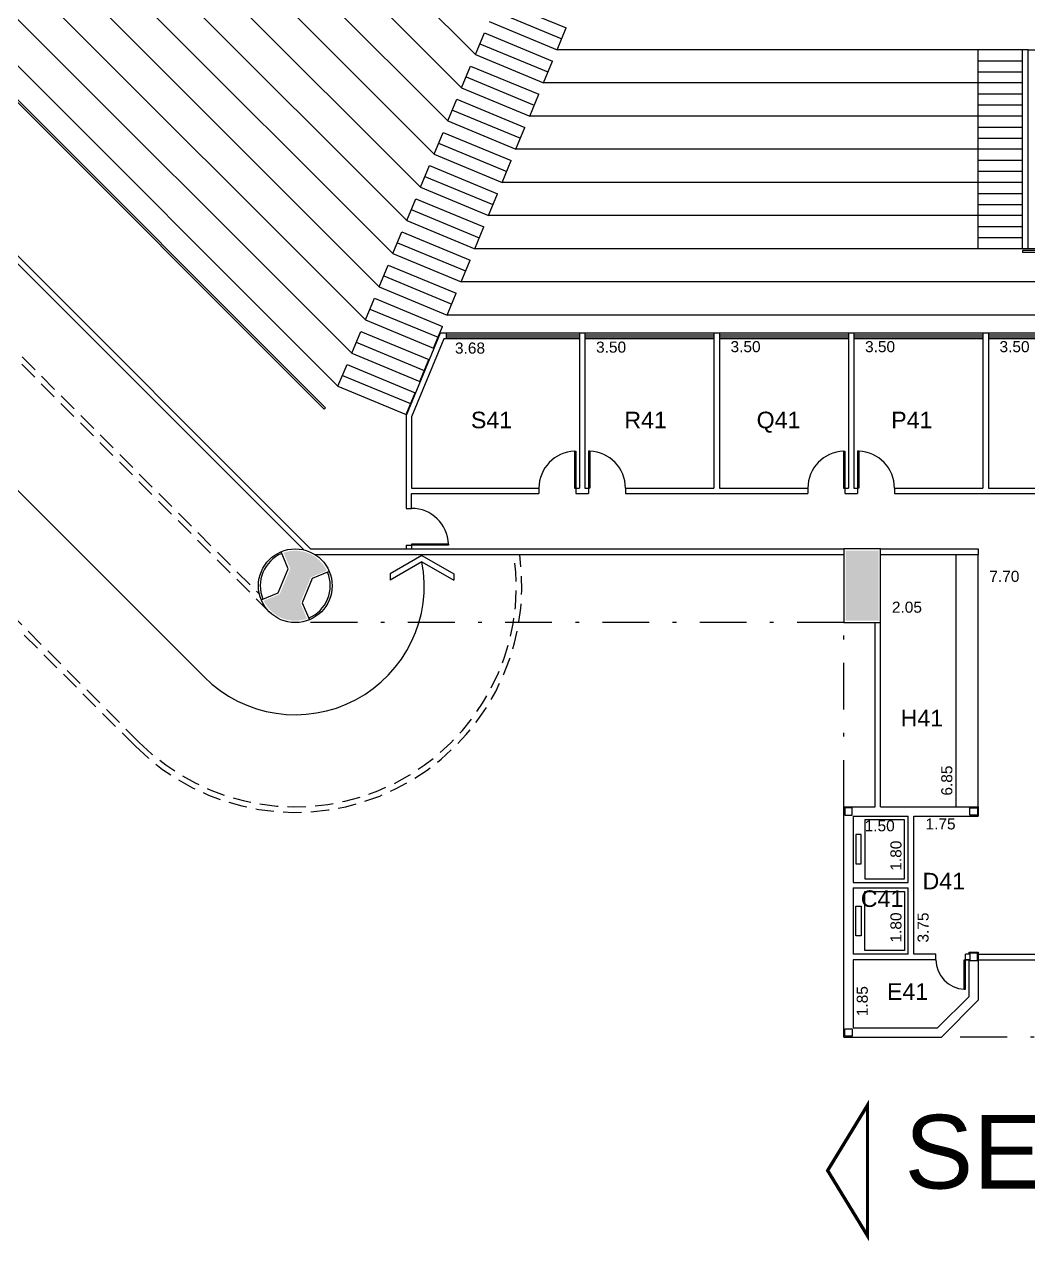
# Model space of a CAD drawing. Extents: x 1306 to 1544, y -75 to 211.
# Drawn here: x 1402.21 to 1429.46, y 62.73 to 95.77 of the extents above; entities that cross this region are included whole.
import ezdxf

# ---------------------------------------------------------------- set-up
doc = ezdxf.new("R2010")
doc.units = 0
doc.header["$LTSCALE"] = 2
doc.header["$PDMODE"] = 3
doc.linetypes.add('DASHDOT2', pattern=[12.7, 6.35, -3.175, 0, -3.175])
doc.linetypes.add('HIDDEN', pattern=[0.375, 0.25, -0.125])
doc.layers.get('0').update_dxf_attribs({"linetype": 'CONTINUOUS'})
doc.layers.get('DEFPOINTS').update_dxf_attribs({"linetype": 'CONTINUOUS'})
for name, color, linetype in [('02', 2, 'CONTINUOUS'), ('ARQUIBANCADA-ARY', 2, 'CONTINUOUS'), ('DIVISÓRIAS-ARY', 2, 'CONTINUOUS'), ('ESQUADRIA-ARY', 2, 'CONTINUOUS'), ('HACHURAS-ARY', 9, 'CONTINUOUS'), ('INDIC-CORTE-TBS', 4, 'DASHDOT2'), ('PAREDE-ALTA-ARY', 1, 'CONTINUOUS'), ('PAREDE-BAIXA-ARY', 2, 'CONTINUOUS'), ('PILAR-RED-ARY', 5, 'CONTINUOUS'), ('PILARES-PRINC-ARY', 5, 'CONTINUOUS'), ('PILARES-SECUND-ARY', 5, 'CONTINUOUS'), ('PROJ-COBERTURA-ARY', 7, 'DASHDOT2'), ('RAMPA-INT-ARY', 7, 'CONTINUOUS'), ('RAMPA-PROJ-ARY', 7, 'HIDDEN'), ('TEXTO-PB-COR-ARY', 12, 'CONTINUOUS'), ('TEXTO-PB-COTAS-ARY', 12, 'CONTINUOUS'), ('TEXTOG-EP-ARY', 11, 'CONTINUOUS')]:
    doc.layers.add(name, color=color, linetype=linetype)
doc.styles.add('ARIAL', font='arial.ttf', dxfattribs={"height": 0.5})
doc.styles.add('SEM_ESCALA', font='arial.ttf')
doc.dimstyles.new('DIMTIC100-ARY', dxfattribs={"dimtxt": 0.3, "dimasz": 0.12, "dimexe": 0.1, "dimexo": 0.15, "dimgap": 0.1, "dimtad": 1, "dimjust": 1, "dimtoh": 1, "dimrnd": 0.01, "dimzin": 0, "dimdsep": 46, "dimtxsty": 'SEM_ESCALA', "dimblk1": 'NONE', "dimblk2": 'NONE', "dimsah": 1, "dimcen": -0.1, "dimdle": 0.06, "dimse1": 1, "dimse2": 1, "dimsd1": 1, "dimsd2": 1, "dimclrd": 1, "dimclre": 1, "dimclrt": 2, "dimadec": 0, "dimazin": 0, "dimtfac": 1, "dimtix": 1, "dimtmove": 2, "dimatfit": 3, "dimldrblk": 'NONE', "dimfxl": 1, "dimtolj": 1, "dimtzin": 0, "dimarcsym": 0})

# ---------------------------------------------------------------- blocks, each defined once
blk = doc.blocks.new('*D46')
at = {"layer": 'DEFPOINTS', "color": 0, "linetype": 'ByBlock', "ltscale": 0.5}
for p in [(1413.592, 87.23), (1417.272, 87.23), (1417.272, 86.725)]:
    blk.add_point(p, dxfattribs=at)
at = {"color": 2, "linetype": 'ByBlock', "ltscale": 0.5, "insert": (1414.302, 86.978), "char_height": 0.3, "attachment_point": 5, "style": 'SEM_ESCALA'}
blk.add_mtext('\\A1;3.68', dxfattribs=at)
blk = doc.blocks.new('_NONE')
at = {"color": 0, "linetype": 'ByBlock', "ltscale": 0.5}
blk.add_circle((0, 0), 0.25, dxfattribs=at)
blk = doc.blocks.new('*D47')
at = {"layer": 'DEFPOINTS', "color": 0, "linetype": 'ByBlock', "ltscale": 0.5}
for p in [(1417.422, 87.23), (1420.922, 87.23), (1420.922, 86.75)]:
    blk.add_point(p, dxfattribs=at)
at = {"color": 2, "linetype": 'ByBlock', "ltscale": 0.5, "insert": (1418.131, 87.003), "char_height": 0.3, "attachment_point": 5, "style": 'SEM_ESCALA'}
blk.add_mtext('\\A1;3.50', dxfattribs=at)
blk = doc.blocks.new('*D48')
at = {"layer": 'DEFPOINTS', "color": 0, "linetype": 'ByBlock', "ltscale": 0.5}
for p in [(1421.072, 87.23), (1424.572, 87.23), (1424.572, 86.763)]:
    blk.add_point(p, dxfattribs=at)
at = {"color": 2, "linetype": 'ByBlock', "ltscale": 0.5, "insert": (1421.781, 87.016), "char_height": 0.3, "attachment_point": 5, "style": 'SEM_ESCALA'}
blk.add_mtext('\\A1;3.50', dxfattribs=at)
blk = doc.blocks.new('*D49')
at = {"layer": 'DEFPOINTS', "color": 0, "linetype": 'ByBlock', "ltscale": 0.5}
for p in [(1424.722, 87.23), (1428.222, 87.23), (1428.222, 86.763)]:
    blk.add_point(p, dxfattribs=at)
at = {"color": 2, "linetype": 'ByBlock', "ltscale": 0.5, "insert": (1425.431, 87.016), "char_height": 0.3, "attachment_point": 5, "style": 'SEM_ESCALA'}
blk.add_mtext('\\A1;3.50', dxfattribs=at)
blk = doc.blocks.new('*D50')
at = {"layer": 'DEFPOINTS', "color": 0, "linetype": 'ByBlock', "ltscale": 0.5}
for p in [(1428.372, 87.23), (1431.872, 87.23), (1431.872, 86.763)]:
    blk.add_point(p, dxfattribs=at)
at = {"color": 2, "linetype": 'ByBlock', "ltscale": 0.5, "insert": (1429.081, 87.016), "char_height": 0.3, "attachment_point": 5, "style": 'SEM_ESCALA'}
blk.add_mtext('\\A1;3.50', dxfattribs=at)
blk = doc.blocks.new('*D58')
at = {"layer": 'DEFPOINTS', "color": 0, "linetype": 'ByBlock', "ltscale": 0.5}
for p in [(1427.497, 79.693), (1425.447, 79.53), (1427.497, 79.53)]:
    blk.add_point(p, dxfattribs=at)
at = {"color": 2, "linetype": 'ByBlock', "ltscale": 0.5, "insert": (1426.16, 79.946), "char_height": 0.3, "attachment_point": 5, "style": 'SEM_ESCALA'}
blk.add_mtext('\\A1;2.05', dxfattribs=at)
blk = doc.blocks.new('*D59')
at = {"layer": 'DEFPOINTS', "color": 0, "linetype": 'ByBlock', "ltscale": 0.5}
for p in [(1427.497, 81.38), (1427.497, 81.38), (1427.497, 74.53)]:
    blk.add_point(p, dxfattribs=at)
at = {"color": 2, "linetype": 'ByBlock', "ltscale": 0.5, "insert": (1427.244, 75.242), "char_height": 0.3, "attachment_point": 5, "rotation": 90, "style": 'SEM_ESCALA'}
blk.add_mtext('\\A1;6.85', dxfattribs=at)
blk = doc.blocks.new('*D60')
at = {"layer": 'DEFPOINTS', "color": 0, "linetype": 'ByBlock', "ltscale": 0.5}
for p in [(1428.097, 81.38), (1435.797, 81.53), (1435.797, 80.53)]:
    blk.add_point(p, dxfattribs=at)
at = {"color": 2, "linetype": 'ByBlock', "ltscale": 0.5, "insert": (1428.805, 80.783), "char_height": 0.3, "attachment_point": 5, "style": 'SEM_ESCALA'}
blk.add_mtext('\\A1;7.70', dxfattribs=at)
blk = doc.blocks.new('*D113')
at = {"layer": 'DEFPOINTS', "color": 0, "linetype": 'ByBlock', "ltscale": 0.5}
for p in [(1416.047, 69.289), (1416.047, 67.439), (1416.047, 67.439)]:
    blk.add_point(p, dxfattribs=at)
at = {"color": 2, "linetype": 'ByBlock', "ltscale": 0.5, "insert": (1415.794, 68.165), "char_height": 0.3, "attachment_point": 5, "rotation": 90, "style": 'SEM_ESCALA'}
blk.add_mtext('\\A1;1.85', dxfattribs=at)
blk = doc.blocks.new('*D112')
at = {"layer": 'DEFPOINTS', "color": 0, "linetype": 'ByBlock', "ltscale": 0.5}
for p in [(1426.853, 74.293), (1426.853, 70.543), (1426.853, 70.543)]:
    blk.add_point(p, dxfattribs=at)
at = {"color": 2, "linetype": 'ByBlock', "ltscale": 0.5, "insert": (1426.6, 71.254), "char_height": 0.3, "attachment_point": 5, "rotation": 90, "style": 'SEM_ESCALA'}
blk.add_mtext('\\A1;3.75', dxfattribs=at)
blk = doc.blocks.new('*D111')
at = {"layer": 'DEFPOINTS', "color": 0, "linetype": 'ByBlock', "ltscale": 0.5}
for p in [(1416.961, 71.239), (1416.961, 69.439), (1416.961, 69.439)]:
    blk.add_point(p, dxfattribs=at)
at = {"color": 2, "linetype": 'ByBlock', "ltscale": 0.5, "insert": (1416.708, 70.164), "char_height": 0.3, "attachment_point": 5, "rotation": 90, "style": 'SEM_ESCALA'}
blk.add_mtext('\\A1;1.80', dxfattribs=at)
blk = doc.blocks.new('*D110')
at = {"layer": 'DEFPOINTS', "color": 0, "linetype": 'ByBlock', "ltscale": 0.5}
for p in [(1416.961, 73.189), (1416.961, 71.389), (1416.961, 71.389)]:
    blk.add_point(p, dxfattribs=at)
at = {"color": 2, "linetype": 'ByBlock', "ltscale": 0.5, "insert": (1416.708, 72.114), "char_height": 0.3, "attachment_point": 5, "rotation": 90, "style": 'SEM_ESCALA'}
blk.add_mtext('\\A1;1.80', dxfattribs=at)
blk = doc.blocks.new('*D109')
at = {"layer": 'DEFPOINTS', "color": 0, "linetype": 'ByBlock', "ltscale": 0.5}
for p in [(1415.541, 72.67), (1417.041, 72.162), (1415.541, 70.262)]:
    blk.add_point(p, dxfattribs=at)
at = {"color": 2, "linetype": 'ByBlock', "ltscale": 0.5, "insert": (1416.265, 72.923), "char_height": 0.3, "attachment_point": 5, "style": 'SEM_ESCALA'}
blk.add_mtext('\\A1;1.50', dxfattribs=at)
blk = doc.blocks.new('*D114')
at = {"layer": 'DEFPOINTS', "color": 0, "linetype": 'ByBlock', "ltscale": 0.5}
for p in [(1428.097, 74.28), (1426.347, 73.812), (1426.347, 71.403)]:
    blk.add_point(p, dxfattribs=at)
at = {"color": 2, "linetype": 'ByBlock', "ltscale": 0.5, "insert": (1427.073, 74.065), "char_height": 0.3, "attachment_point": 5, "style": 'SEM_ESCALA'}
blk.add_mtext('\\A1;1.75', dxfattribs=at)

msp = doc.modelspace()

# ---------------------------------------------------------------- hatches: boundary and pattern name
at = {"layer": 'HACHURAS-ARY', "ltscale": 0.5}
for points in [[(1409.983, 80.76), (1410.417, 80.939, 0.383694), (1409.243, 81.426), (1409.423, 80.992), (1409.136, 80.301), (1408.702, 80.121, 0.383694), (1409.877, 79.635), (1409.697, 80.068)], [(1425.397, 81.48), (1424.497, 81.48), (1424.497, 79.58), (1425.397, 79.58)]]:
    msp.add_hatch(color=256, dxfattribs=at).paths.add_polyline_path(points)

# ---------------------------------------------------------------- linework, layer by layer
at = {"layer": '02'}
for points in [[(1425.022, 72.58), (1426.097, 72.58), (1426.097, 74.181), (1425.022, 74.181)], [(1424.772, 72.981), (1424.922, 72.981), (1424.922, 73.781), (1424.772, 73.781)], [(1425.022, 72.23), (1426.097, 72.23), (1426.097, 70.63), (1425.022, 70.63)], [(1424.772, 71.83), (1424.922, 71.83), (1424.922, 71.03), (1424.772, 71.03)]]:
    msp.add_lwpolyline(points, close=True, dxfattribs=at)
at = {"layer": 'ARQUIBANCADA-ARY'}
for p, q in [((1412.583, 90.443), (1387.812, 115.214)), ((1412.583, 90.443), (1387.812, 115.214)), ((1412.21, 89.543), (1386.912, 114.841)), ((1411.838, 88.643), (1386.012, 114.468)), ((1411.465, 87.743), (1385.112, 114.095)), ((1411.092, 86.843), (1384.212, 113.722)), ((1410.719, 85.943), (1383.312, 113.35)), ((1414.447, 94.943), (1405.253, 104.136)), ((1414.074, 94.043), (1404.617, 103.5)), ((1413.702, 93.143), (1403.981, 102.863)), ((1413.329, 92.243), (1403.344, 102.227)), ((1412.956, 91.343), (1402.708, 101.591)), ((1414.942, 96.138), (1416.79, 95.373)), ((1415.065, 96.434), (1416.913, 95.668)), ((1414.82, 95.843), (1416.668, 95.077)), ((1414.447, 94.943), (1414.692, 95.534)), ((1414.692, 95.534), (1416.54, 94.768)), ((1416.668, 95.077), (1416.913, 95.668)), ((1414.57, 95.238), (1416.417, 94.473)), ((1414.447, 94.943), (1416.295, 94.177)), ((1429.297, 95.077), (1416.668, 95.077)), ((1428.097, 89.677), (1428.097, 95.077)), ((1429.447, 95.077), (1429.297, 95.077)), ((1429.297, 89.677), (1429.297, 95.077)), ((1429.447, 89.677), (1429.447, 95.077)), ((1414.074, 94.043), (1414.319, 94.634)), ((1414.319, 94.634), (1416.167, 93.868)), ((1416.295, 94.177), (1416.54, 94.768)), ((1428.097, 94.777), (1429.297, 94.777)), ((1414.197, 94.338), (1416.045, 93.573)), ((1429.297, 94.177), (1416.295, 94.177)), ((1428.097, 94.477), (1429.297, 94.477)), ((1414.074, 94.043), (1415.922, 93.277)), ((1415.922, 93.277), (1416.167, 93.868)), ((1428.097, 93.877), (1429.297, 93.877)), ((1413.702, 93.143), (1413.946, 93.734)), ((1413.946, 93.734), (1415.794, 92.968)), ((1428.097, 93.577), (1429.297, 93.577)), ((1413.824, 93.438), (1415.672, 92.673)), ((1429.297, 93.277), (1415.922, 93.277)), ((1413.329, 92.243), (1413.574, 92.834)), ((1413.574, 92.834), (1415.421, 92.068)), ((1413.702, 93.143), (1415.549, 92.377)), ((1415.549, 92.377), (1415.794, 92.968)), ((1428.097, 92.977), (1429.297, 92.977)), ((1413.451, 92.538), (1415.299, 91.773)), ((1428.097, 92.677), (1429.297, 92.677)), ((1413.329, 92.243), (1415.177, 91.477)), ((1429.297, 92.377), (1415.549, 92.377)), ((1412.956, 91.343), (1413.201, 91.934)), ((1413.201, 91.934), (1415.049, 91.168)), ((1415.177, 91.477), (1415.421, 92.068)), ((1428.097, 92.077), (1429.297, 92.077)), ((1413.078, 91.638), (1414.926, 90.873)), ((1428.097, 91.777), (1429.297, 91.777)), ((1412.956, 91.343), (1414.804, 90.577)), ((1429.297, 91.477), (1415.177, 91.477)), ((1412.583, 90.443), (1412.828, 91.034)), ((1412.583, 90.443), (1412.828, 91.034)), ((1412.828, 91.034), (1414.676, 90.268)), ((1412.828, 91.034), (1414.676, 90.268)), ((1414.804, 90.577), (1415.049, 91.168)), ((1428.097, 91.177), (1429.297, 91.177)), ((1428.097, 90.877), (1429.297, 90.877)), ((1412.706, 90.738), (1414.553, 89.973)), ((1412.706, 90.738), (1414.553, 89.973)), ((1429.297, 90.577), (1414.804, 90.577)), ((1412.583, 90.443), (1414.431, 89.677)), ((1412.583, 90.443), (1414.431, 89.677)), ((1414.431, 89.677), (1414.676, 90.268)), ((1414.431, 89.677), (1414.676, 90.268)), ((1428.097, 90.277), (1429.297, 90.277)), ((1412.21, 89.543), (1412.455, 90.134)), ((1412.455, 90.134), (1414.303, 89.368)), ((1428.097, 89.977), (1429.297, 89.977)), ((1412.21, 89.543), (1414.058, 88.777)), ((1412.333, 89.838), (1414.181, 89.073)), ((1449.463, 89.677), (1414.431, 89.677)), ((1411.838, 88.643), (1412.083, 89.234)), ((1412.083, 89.234), (1413.93, 88.468)), ((1414.058, 88.777), (1414.303, 89.368)), ((1411.96, 88.938), (1413.808, 88.173)), ((1411.838, 88.643), (1413.685, 87.877)), ((1449.835, 88.777), (1414.058, 88.777)), ((1411.465, 87.743), (1411.71, 88.334)), ((1411.71, 88.334), (1413.557, 87.568)), ((1413.685, 87.877), (1413.93, 88.468)), ((1411.587, 88.038), (1413.435, 87.273)), ((1450.208, 87.877), (1413.685, 87.877)), ((1411.465, 87.743), (1413.313, 86.977)), ((1413.313, 86.977), (1413.557, 87.568)), ((1411.092, 86.843), (1411.337, 87.434)), ((1411.337, 87.434), (1413.185, 86.668)), ((1411.214, 87.138), (1413.062, 86.373)), ((1411.092, 86.843), (1412.94, 86.077)), ((1412.94, 86.077), (1413.185, 86.668)), ((1410.719, 85.943), (1410.964, 86.534)), ((1410.842, 86.238), (1412.689, 85.473)), ((1410.964, 86.534), (1412.812, 85.768)), ((1410.719, 85.943), (1412.567, 85.177)), ((1412.567, 85.177), (1412.812, 85.768))]:
    msp.add_line(p, q, dxfattribs=at)
at = {"layer": 'DIVISÓRIAS-ARY'}
for p, q in [((1417.142, 84.18), (1417.172, 84.18)), ((1417.142, 84.18), (1417.142, 83.18)), ((1417.172, 84.18), (1417.172, 83.18)), ((1417.552, 84.18), (1417.522, 84.18)), ((1417.522, 84.18), (1417.522, 83.18)), ((1417.552, 84.18), (1417.552, 83.18)), ((1424.442, 84.18), (1424.442, 83.18)), ((1424.442, 84.18), (1424.472, 84.18)), ((1424.472, 84.18), (1424.472, 83.18)), ((1424.822, 84.18), (1424.822, 83.18)), ((1424.852, 84.18), (1424.822, 84.18)), ((1424.852, 84.18), (1424.852, 83.18)), ((1417.142, 83.18), (1417.172, 83.18)), ((1417.552, 83.18), (1417.522, 83.18)), ((1424.442, 83.18), (1424.472, 83.18)), ((1424.852, 83.18), (1424.822, 83.18)), ((1413.717, 81.66), (1412.717, 81.66)), ((1412.717, 81.66), (1412.717, 81.63)), ((1413.717, 81.63), (1412.717, 81.63)), ((1413.717, 81.66), (1413.717, 81.63)), ((1427.717, 69.581), (1427.717, 70.38)), ((1427.717, 70.38), (1427.747, 70.38)), ((1427.747, 69.581), (1427.747, 70.38)), ((1427.717, 69.581), (1427.747, 69.581))]:
    msp.add_line(p, q, dxfattribs=at)
at = {"layer": 'DIVISÓRIAS-ARY', "color": 7, "ltscale": 0.5}
for centre, radius, start, end in [((1417.172, 83.18), 1, 91.7191, 180), ((1417.522, 83.18), 1, 0, 88.2809), ((1424.472, 83.18), 1, 91.7191, 180), ((1424.822, 83.18), 1, 0, 88.2809), ((1412.717, 81.63), 1, 1.7191, 90), ((1427.747, 70.38), 0.8, 180, 267.8509)]:
    msp.add_arc(centre, radius, start, end, dxfattribs=at)
at = {"layer": 'ESQUADRIA-ARY'}
for p, q in [((1410.382, 85.361), (1382.73, 113.012)), ((1410.346, 85.325), (1382.695, 112.977)), ((1434.597, 89.627), (1429.297, 89.627)), ((1429.297, 89.627), (1429.297, 89.577)), ((1434.597, 89.577), (1429.297, 89.577)), ((1410.382, 85.361), (1410.346, 85.325)), ((1427.497, 74.53), (1427.497, 81.38)), ((1428.097, 74.53), (1428.097, 81.38))]:
    msp.add_line(p, q, dxfattribs=at)
at = {"layer": 'INDIC-CORTE-TBS', "linetype": 'Continuous', "ltscale": 0.5, "const_width": 0.0899}
msp.add_lwpolyline([(1425.09, 66.432), (1424.008, 64.66), (1425.09, 62.889)], close=True, dxfattribs=at)
at = {"layer": 'PAREDE-ALTA-ARY', "ltscale": 0.5}
for p, q in [((1413.492, 87.38), (1412.567, 85.148)), ((1413.592, 87.23), (1412.717, 85.118)), ((1413.654, 87.38), (1413.492, 87.38)), ((1413.654, 87.23), (1413.592, 87.23)), ((1413.654, 87.38), (1413.654, 87.23)), ((1417.272, 87.33), (1413.654, 87.33)), ((1417.272, 87.28), (1413.654, 87.28)), ((1417.272, 87.38), (1417.272, 83.18)), ((1417.422, 87.38), (1417.272, 87.38)), ((1417.422, 87.38), (1417.422, 83.18)), ((1420.922, 87.33), (1417.422, 87.33)), ((1420.922, 87.28), (1417.422, 87.28)), ((1420.922, 87.38), (1420.922, 83.18)), ((1421.072, 87.38), (1420.922, 87.38)), ((1421.072, 87.38), (1421.072, 83.18)), ((1424.572, 87.33), (1421.072, 87.33)), ((1424.572, 87.28), (1421.072, 87.28)), ((1424.572, 87.38), (1424.572, 83.18)), ((1424.722, 87.38), (1424.572, 87.38)), ((1424.722, 87.38), (1424.722, 83.18)), ((1428.222, 87.33), (1424.722, 87.33)), ((1428.222, 87.28), (1424.722, 87.28)), ((1428.222, 87.38), (1428.222, 83.18)), ((1428.372, 87.38), (1428.222, 87.38)), ((1428.372, 87.38), (1428.372, 83.18)), ((1431.872, 87.33), (1428.372, 87.33)), ((1431.872, 87.28), (1428.372, 87.28)), ((1412.567, 85.148), (1412.567, 82.63)), ((1412.717, 85.118), (1412.717, 83.18)), ((1412.717, 83.18), (1416.172, 83.18)), ((1412.717, 83.03), (1416.172, 83.03)), ((1412.717, 82.63), (1412.717, 83.03)), ((1416.172, 83.18), (1416.172, 83.03)), ((1417.172, 83.18), (1417.172, 83.03)), ((1417.172, 83.18), (1417.272, 83.18)), ((1417.172, 83.03), (1417.522, 83.03)), ((1417.422, 83.18), (1417.522, 83.18)), ((1417.522, 83.18), (1417.522, 83.03)), ((1418.522, 83.18), (1418.522, 83.03)), ((1418.522, 83.18), (1420.922, 83.18)), ((1418.522, 83.03), (1423.472, 83.03)), ((1421.072, 83.18), (1423.472, 83.18)), ((1423.472, 83.18), (1423.472, 83.03)), ((1424.472, 83.18), (1424.472, 83.03)), ((1424.472, 83.18), (1424.572, 83.18)), ((1424.472, 83.03), (1424.822, 83.03)), ((1424.722, 83.18), (1424.822, 83.18)), ((1424.822, 83.18), (1424.822, 83.03)), ((1425.822, 83.18), (1425.822, 83.03)), ((1425.822, 83.18), (1428.222, 83.18)), ((1425.822, 83.03), (1430.772, 83.03)), ((1428.372, 83.18), (1430.772, 83.18)), ((1412.567, 82.63), (1412.717, 82.63)), ((1412.567, 81.63), (1412.567, 81.53)), ((1412.567, 81.63), (1412.717, 81.63)), ((1412.717, 81.63), (1412.717, 81.53))]:
    msp.add_line(p, q, dxfattribs=at)
at = {"layer": 'PAREDE-ALTA-ARY'}
for p, q in [((1425.447, 81.53), (1428.097, 81.53)), ((1425.447, 81.38), (1428.097, 81.38)), ((1428.097, 81.53), (1428.097, 81.38)), ((1425.297, 74.53), (1425.297, 79.53)), ((1425.297, 74.53), (1425.297, 79.53)), ((1425.447, 74.53), (1425.447, 79.53)), ((1424.447, 68.28), (1424.447, 74.53)), ((1424.447, 74.53), (1425.297, 74.53)), ((1425.447, 74.53), (1428.097, 74.53)), ((1428.097, 74.53), (1428.097, 74.28)), ((1424.697, 74.28), (1424.697, 72.48)), ((1424.697, 74.28), (1426.197, 74.28)), ((1426.197, 72.48), (1426.197, 74.28)), ((1426.347, 74.28), (1428.097, 74.28)), ((1426.347, 71.13), (1426.347, 74.28)), ((1426.347, 70.53), (1426.347, 73.98)), ((1424.697, 72.48), (1426.197, 72.48)), ((1424.697, 72.33), (1424.697, 70.53)), ((1424.697, 72.33), (1426.197, 72.33)), ((1426.197, 70.53), (1426.197, 72.33)), ((1426.197, 70.53), (1424.697, 70.53)), ((1424.697, 70.38), (1424.697, 68.53)), ((1426.947, 70.38), (1424.697, 70.38)), ((1426.947, 70.53), (1426.347, 70.53)), ((1426.947, 70.38), (1426.947, 70.53)), ((1427.747, 70.38), (1427.747, 70.53)), ((1427.847, 70.53), (1427.747, 70.53)), ((1427.847, 70.38), (1427.747, 70.38)), ((1427.747, 70.38), (1427.847, 70.38)), ((1427.847, 70.583), (1428.097, 70.583)), ((1427.847, 70.53), (1427.847, 70.583)), ((1427.847, 69.384), (1427.847, 70.38)), ((1428.097, 70.583), (1428.097, 69.28)), ((1427.847, 69.384), (1426.993, 68.53)), ((1427.097, 68.28), (1428.097, 69.28)), ((1424.697, 68.53), (1426.993, 68.53)), ((1424.447, 68.28), (1427.097, 68.28))]:
    msp.add_line(p, q, dxfattribs=at)
at = {"layer": 'PAREDE-BAIXA-ARY'}
for p, q in [((1399.634, 91.658), (1409.788, 81.504)), ((1409.974, 81.53), (1399.74, 91.764)), ((1409.974, 81.53), (1424.447, 81.53)), ((1410.087, 81.38), (1424.447, 81.38)), ((1428.097, 70.53), (1435.797, 70.53)), ((1428.097, 70.38), (1435.797, 70.38))]:
    msp.add_line(p, q, dxfattribs=at)
at = {"layer": 'PAREDE-BAIXA-ARY', "ltscale": 0.5}
for p, q in [((1417.272, 87.38), (1413.654, 87.38)), ((1417.272, 87.23), (1413.654, 87.23)), ((1420.922, 87.38), (1417.422, 87.38)), ((1420.922, 87.23), (1417.422, 87.23)), ((1424.572, 87.38), (1421.072, 87.38)), ((1424.572, 87.23), (1421.072, 87.23)), ((1428.222, 87.38), (1424.722, 87.38)), ((1428.222, 87.23), (1424.722, 87.23)), ((1431.872, 87.38), (1428.372, 87.38)), ((1431.872, 87.23), (1428.372, 87.23))]:
    msp.add_line(p, q, dxfattribs=at)
at = {"layer": 'PILAR-RED-ARY'}
for points in [[(1408.636, 80.148), (1409.098, 80.339), (1409.368, 80.992), (1409.177, 81.454)], [(1410.484, 80.913), (1410.022, 80.722), (1409.751, 80.068), (1409.942, 79.606)]]:
    msp.add_lwpolyline(points, dxfattribs=at)
msp.add_lwpolyline([(1409.923, 79.653, 0.414214), (1410.437, 80.894, 0.414214)], format="xyb", dxfattribs=at)
msp.add_circle((1409.56, 80.53), 1, dxfattribs=at)
msp.add_arc((1409.56, 80.53), 0.95, 112.5, 202.5, dxfattribs=at)
at = {"layer": 'PILARES-PRINC-ARY'}
msp.add_lwpolyline([(1424.447, 79.53), (1425.447, 79.53), (1425.447, 81.53), (1424.447, 81.53)], close=True, dxfattribs=at)
at = {"layer": 'PILARES-SECUND-ARY'}
for points in [[(1424.672, 74.505), (1424.472, 74.505), (1424.472, 74.305), (1424.672, 74.305)], [(1427.872, 74.505), (1428.072, 74.505), (1428.072, 74.305), (1427.872, 74.305)], [(1427.872, 70.355), (1428.072, 70.355), (1428.072, 70.555), (1427.872, 70.555)], [(1424.672, 68.305), (1424.472, 68.305), (1424.472, 68.505), (1424.672, 68.505)]]:
    msp.add_lwpolyline(points, close=True, dxfattribs=at)
at = {"layer": 'PROJ-COBERTURA-ARY', "ltscale": 0.1}
for p, q in [((1424.447, 79.53), (1409.56, 79.53)), ((1424.447, 74.53), (1424.447, 79.53)), ((1436.797, 68.28), (1427.097, 68.28))]:
    msp.add_line(p, q, dxfattribs=at)
at = {"layer": 'RAMPA-INT-ARY'}
for p, q in [((1429.447, 95.077), (1434.447, 95.077)), ((1412.999, 81.355), (1412.133, 80.855)), ((1412.999, 81.355), (1413.865, 80.855)), ((1412.999, 81.182), (1412.133, 80.682)), ((1412.999, 81.182), (1413.865, 80.682)), ((1412.133, 80.855), (1412.133, 80.682)), ((1413.865, 80.855), (1413.865, 80.682))]:
    msp.add_line(p, q, dxfattribs=at)
msp.add_lwpolyline([(1396.558, 88.582), (1407.085, 78.055, 0.738139), (1412.999, 81.182, 0.738139)], format="xyb", dxfattribs=at)
at = {"layer": 'RAMPA-PROJ-ARY'}
for points in [[(1408.853, 79.823), (1398.326, 90.35)], [(1398.432, 90.456), (1408.586, 80.302)]]:
    msp.add_lwpolyline(points, dxfattribs=at)
for points in [[(1415.651, 81.38, -0.719528), (1405.211, 76.182), (1394.684, 86.708)], [(1415.499, 81.38, -0.720853), (1405.317, 76.288), (1394.79, 86.814)]]:
    msp.add_lwpolyline(points, format="xyb", dxfattribs=at)

# ---------------------------------------------------------------- texts
at = {"layer": 'TEXTO-PB-COR-ARY', "style": 'ARIAL'}
for s, p in [('S41', (1414.327, 84.803)), ('R41', (1418.492, 84.803)), ('Q41', (1422.081, 84.803)), ('P41', (1425.734, 84.803)), ('H41', (1425.99, 76.715)), ('D41', (1426.584, 72.289)), ('C41', (1424.909, 71.813)), ('E41', (1425.618, 69.291))]:
    msp.add_text(s, height=0.45, dxfattribs=at).set_placement(p)
at = {"layer": 'TEXTOG-EP-ARY', "style": 'ARIAL'}
msp.add_text('SETOR 1', height=2, dxfattribs=at).set_placement((1426.095, 64.171))

# ---------------------------------------------------------------- dimensions: what is measured, and where the dimension line sits
at = {"layer": 'TEXTO-PB-COTAS-ARY', "ltscale": 0.5}
for base, p1, p2, picture, middle in [((1417.272, 86.725), (1413.592, 87.23), (1417.272, 87.23), '*D46', (1414.302, 86.978)), ((1420.922, 86.75), (1417.422, 87.23), (1420.922, 87.23), '*D47', (1418.131, 87.003)), ((1424.572, 86.763), (1421.072, 87.23), (1424.572, 87.23), '*D48', (1421.781, 87.016)), ((1428.222, 86.763), (1424.722, 87.23), (1428.222, 87.23), '*D49', (1425.431, 87.016)), ((1431.872, 86.763), (1428.372, 87.23), (1431.872, 87.23), '*D50', (1429.081, 87.016)), ((1435.797, 80.53), (1428.097, 81.38), (1435.797, 81.53), '*D60', (1428.805, 80.783)), ((1427.497, 79.693), (1425.447, 79.53), (1427.497, 79.53), '*D58', (1426.16, 79.946))]:
    dim = msp.add_linear_dim(base=base, p1=p1, p2=p2, dimstyle='DIMTIC100-ARY', dxfattribs=at)
    dim.commit()
    dim.dimension.update_dxf_attribs({"geometry": picture, "text_midpoint": middle})
dim = msp.add_linear_dim(base=(1427.497, 81.38), p1=(1427.497, 74.53), p2=(1427.497, 81.38), angle=90, dimstyle='DIMTIC100-ARY', dxfattribs=at)
dim.commit()
dim.dimension.update_dxf_attribs({"geometry": '*D59', "text_midpoint": (1427.244, 75.242)})
dim = msp.add_linear_dim(base=(1424.697, 73.761), p1=(1426.197, 73.253), p2=(1424.697, 71.353), dimstyle='DIMTIC100-ARY', override={"dimjust": 2}, dxfattribs=at)
dim.commit()
dim.dimension.update_dxf_attribs({"geometry": '*D109', "text_midpoint": (1425.421, 74.014), "insert": (9.156, 1.091)})
for base, p1, p2, picture, middle in [((1426.117, 72.48), (1426.117, 74.28), (1426.117, 72.48), '*D110', (1425.864, 73.205)), ((1426.117, 70.53), (1426.117, 72.33), (1426.117, 70.53), '*D111', (1425.864, 71.255)), ((1425.203, 68.53), (1425.203, 70.38), (1425.203, 68.53), '*D113', (1424.95, 69.256))]:
    dim = msp.add_linear_dim(base=base, p1=p1, p2=p2, angle=270, dimstyle='DIMTIC100-ARY', override={"dimjust": 2}, dxfattribs=at)
    dim.commit()
    dim.dimension.update_dxf_attribs({"geometry": picture, "text_midpoint": middle, "insert": (9.156, 1.091)})
dim = msp.add_linear_dim(base=(1426.347, 73.812), p1=(1428.097, 74.28), p2=(1426.347, 71.403), dimstyle='DIMTIC100-ARY', override={"dimjust": 2}, dxfattribs=at)
dim.commit()
dim.dimension.update_dxf_attribs({"geometry": '*D114', "text_midpoint": (1427.073, 74.065)})
dim = msp.add_linear_dim(base=(1426.853, 70.543), p1=(1426.853, 74.293), p2=(1426.853, 70.543), angle=270, dimstyle='DIMTIC100-ARY', override={"dimjust": 2}, dxfattribs=at)
dim.commit()
dim.dimension.update_dxf_attribs({"geometry": '*D112', "text_midpoint": (1426.6, 71.254)})

doc.saveas('drawing.dxf')
